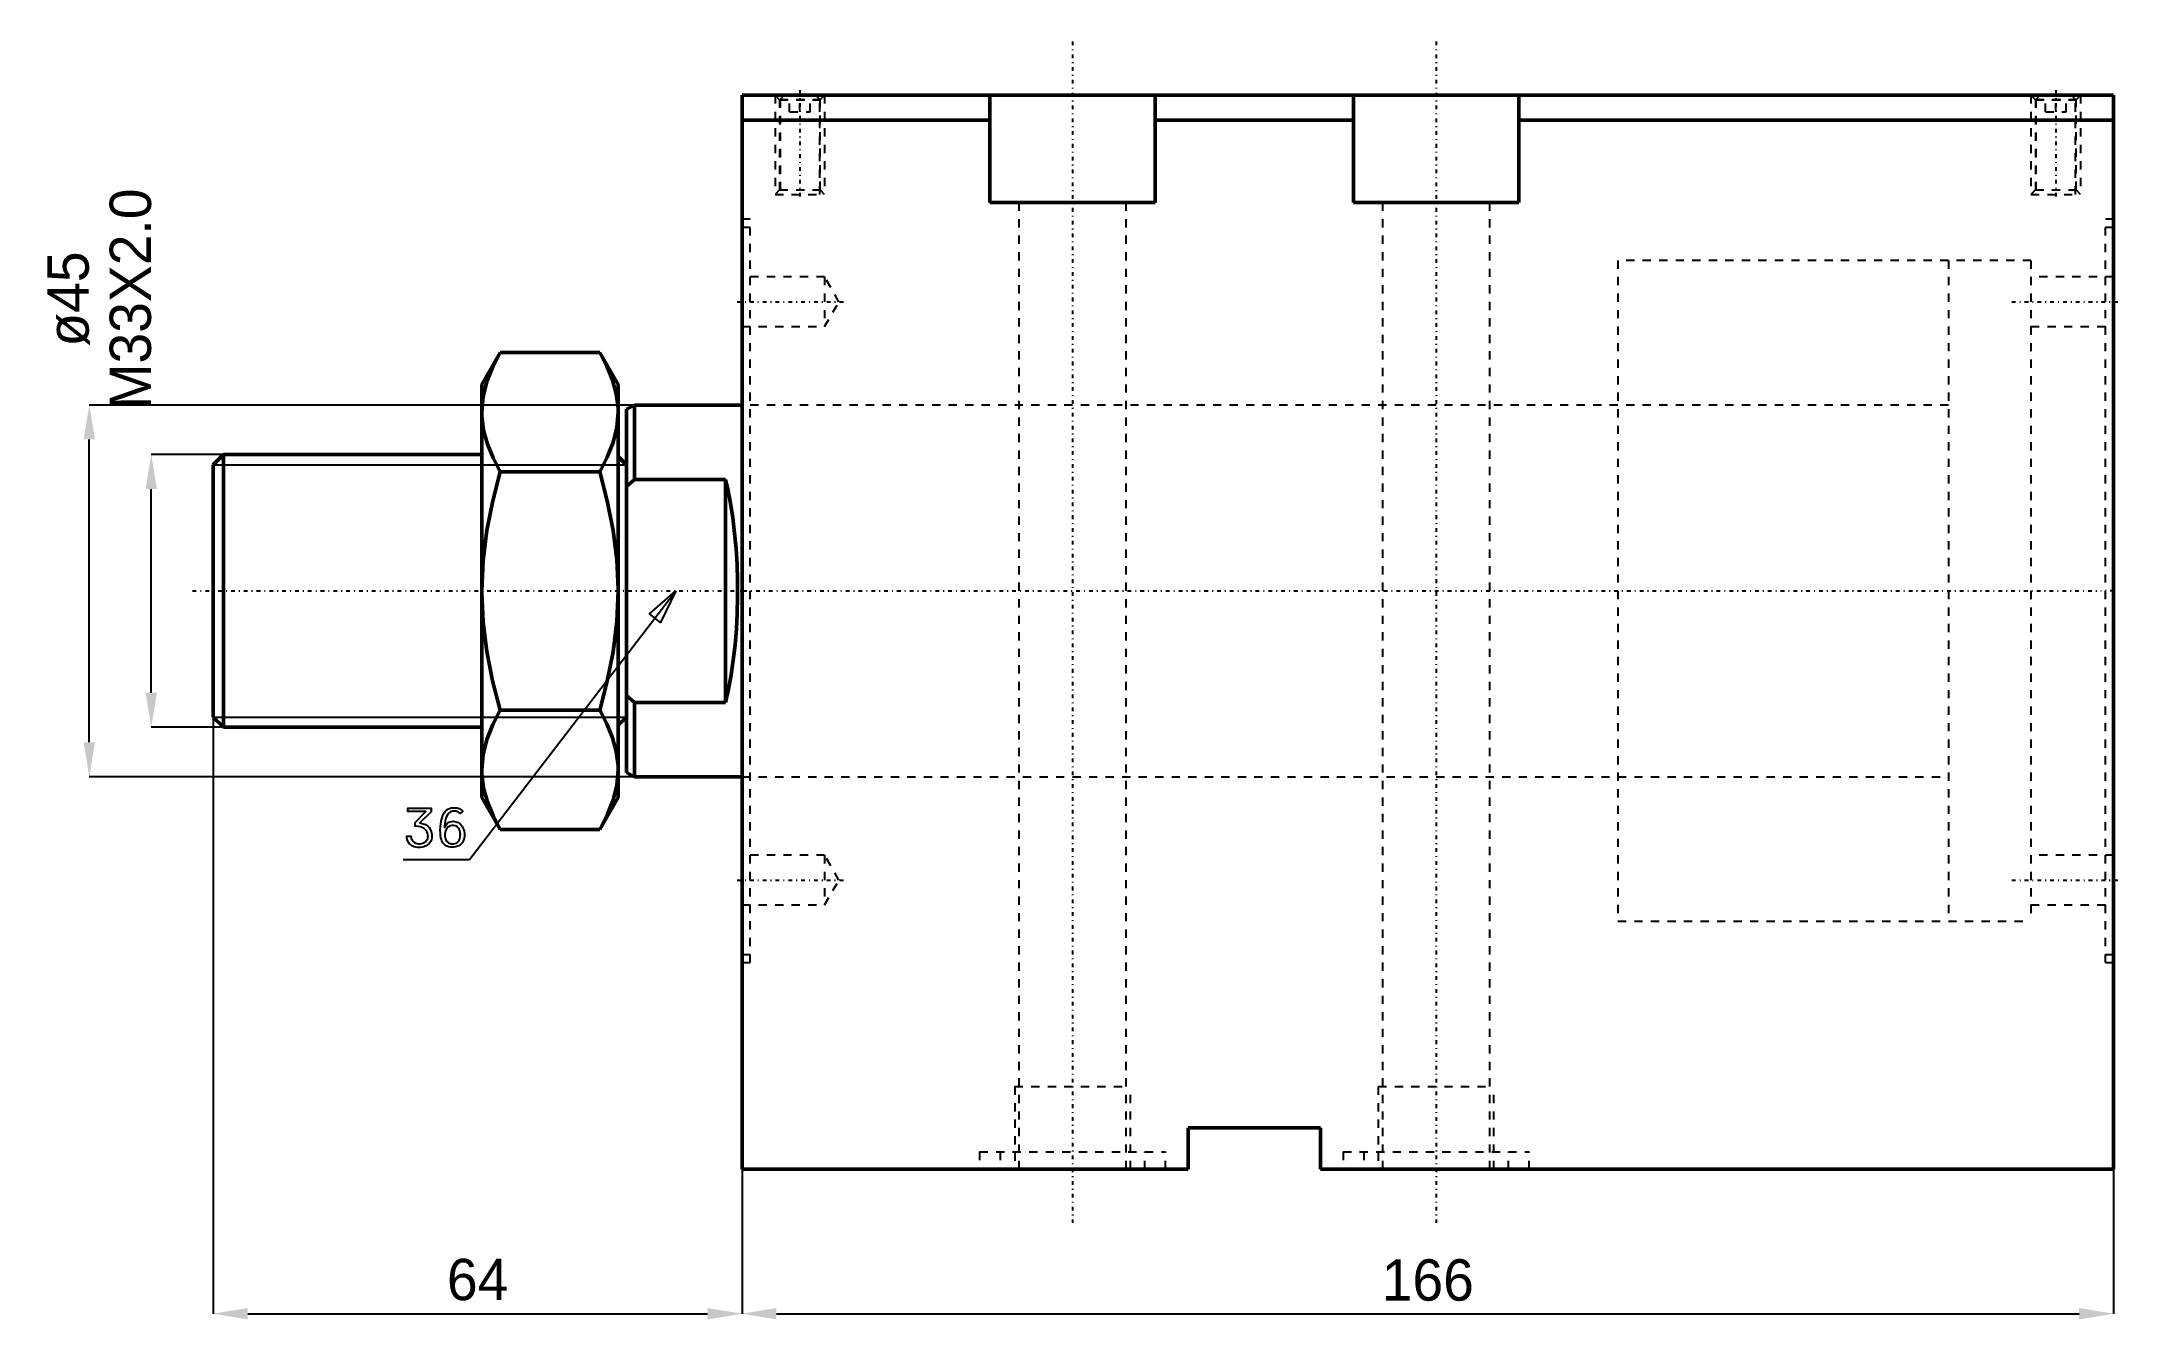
# Model space of a CAD drawing. Header units: millimetres. Extents: x -85 to 167, y -88 to 66.
import ezdxf

# ---------------------------------------------------------------- set-up
doc = ezdxf.new("R2010")
doc.units = ezdxf.units.MM
doc.linetypes.add('Center', pattern=[1.5, 0.45, -0.5, 0.05, -0.5])
doc.linetypes.add('Dashed', pattern=[2, 1, -1])
for name, color, linetype, lineweight in [('2d ConnectionPoints', 7, 'Continuous', 50), ('AM_0', 7, 'Continuous', 50), ('AM_5', 3, 'Continuous', 25), ('AM_7', 7, 'Center', 25), ('AM_9', 6, 'Dashed', 25)]:
    doc.layers.add(name, color=color, linetype=linetype, lineweight=lineweight)
doc.dimstyles.new('ISO-25', dxfattribs={"dimtxt": 2.5, "dimasz": 2.5, "dimexe": 1.25, "dimexo": 0.625, "dimtad": 1, "dimtxsty": 'Standard', "dimcen": 2.5, "dimadec": 0, "dimazin": 0, "dimtfac": 1, "dimtmove": 0, "dimatfit": 3, "dimfxl": 0, "dimarcsym": 0})

# ---------------------------------------------------------------- blocks, each defined once
blk = doc.blocks.new('1_JECX_MF_EXLA_80_40_0_rod__0_in_JECX_MF_160_J_EXLA_80_40_0__2')
at = {"layer": 'AM_0'}
for p, q in [((-29.27, 28.87), (-31.5, 25)), ((-29.27, 28.87), (-17.23, 28.87)), ((-15, 25), (-17.23, 28.87)), ((-31.5, 25), (-31.5, -25)), ((-15, 25), (-15, -25)), ((-13, 22.5), (-14, 22)), ((-14, 22), (-14, -22)), ((0, 22.5), (-13, 22.5)), ((-13, 22.5), (-13, 13.5)), ((-62.77, 16.5), (-64, 15.27)), ((-64, 15.27), (-64, -15.27)), ((-31.5, 16.5), (-62.77, 16.5)), ((-62.77, 16.5), (-62.77, -16.5)), ((-14, 15.27), (-15, 16.27)), ((-29.27, 14.43), (-17.23, 14.43)), ((-13, 13.5), (-14, 12.65)), ((-2, 13.5), (-13, 13.5)), ((-2, 13.5), (-2, -13.5)), ((-29.27, -14.43), (-17.23, -14.43)), ((-14, -12.65), (-13, -13.5)), ((-13, -13.5), (-2, -13.5)), ((-13, -13.5), (-13, -22.5)), ((-64, -15.27), (-62.77, -16.5)), ((-62.77, -16.5), (-31.5, -16.5)), ((-15, -16.27), (-14, -15.27)), ((-14, -22), (-13, -22.5)), ((-13, -22.5), (0, -22.5)), ((-31.5, -25), (-29.27, -28.87)), ((-17.23, -28.87), (-15, -25)), ((-29.27, -28.87), (-17.23, -28.87))]:
    blk.add_line(p, q, dxfattribs=at)
for points in [[(-29.27, 28.87), (-30.18, 27.11), (-30.89, 25.33), (-31.34, 23.5), (-31.5, 21.65)], [(-15, 21.65), (-15.01, 22.16), (-15.22, 23.85), (-15.68, 25.52), (-16.36, 27.21), (-17.23, 28.87)], [(-31.5, 21.65), (-31.49, 21.14), (-31.28, 19.45), (-30.82, 17.78), (-30.14, 16.1), (-29.27, 14.43)], [(-17.23, 14.43), (-16.32, 16.19), (-15.61, 17.97), (-15.16, 19.8), (-15, 21.65)], [(-29.27, 14.43), (-30.18, 10.92), (-30.89, 7.36), (-31.34, 3.69), (-31.5, 0)], [(-15, 0), (-15, 0.21), (-15.17, 3.78), (-15.61, 7.33), (-16.31, 10.9), (-17.23, 14.43)], [(-2, -13.5), (-1.64, -11.88), (-1.33, -10.17), (-1.06, -8.38), (-0.85, -6.53), (-0.69, -4.63), (-0.59, -2.69), (-0.54, -0.73), (-0.55, 1.23), (-0.61, 3.18), (-0.73, 5.11), (-0.9, 7), (-1.13, 8.84), (-1.4, 10.61), (-1.73, 12.3), (-2, 13.5)], [(-31.5, 0), (-31.5, -0.21), (-31.33, -3.78), (-30.89, -7.33), (-30.19, -10.9), (-29.27, -14.43)], [(-17.23, -14.43), (-16.32, -10.92), (-15.61, -7.36), (-15.16, -3.69), (-15, 0)], [(-29.27, -14.43), (-30.18, -16.19), (-30.89, -17.97), (-31.34, -19.8), (-31.5, -21.65)], [(-15, -21.65), (-15.01, -21.14), (-15.22, -19.45), (-15.68, -17.78), (-16.36, -16.1), (-17.23, -14.43)], [(-31.5, -21.65), (-31.49, -22.16), (-31.28, -23.85), (-30.82, -25.52), (-30.14, -27.21), (-29.27, -28.87)], [(-17.23, -28.87), (-16.32, -27.11), (-15.61, -25.33), (-15.16, -23.5), (-15, -21.65)]]:
    blk.add_lwpolyline(points, dxfattribs=at)
at = {"layer": 'AM_5'}
for p, q in [((-64, 15.27), (-14, 15.27)), ((-64, -15.27), (-14, -15.27))]:
    blk.add_line(p, q, dxfattribs=at)
at = {"layer": 'AM_7'}
blk.add_line((-66.5, 0), (164.5, 0), dxfattribs=at)
at = {"layer": 'AM_9'}
for p, q in [((156, 40), (146, 40)), ((146, 40), (146, -40)), ((156, 40), (156, -40)), ((146, 22.5), (0, 22.5)), ((0, -22.5), (146, -22.5)), ((146, -40), (156, -40))]:
    blk.add_line(p, q, dxfattribs=at)
blk = doc.blocks.new('2_JECX_MF_EXLA_80_40_0_body__0_in_JECX_MF_160_J_EXLA_80_40_0__2')
at = {"layer": 'AM_0'}
for p, q in [((0, -70), (0, 60)), ((166, 60), (0, 60)), ((30, 47), (30, 60)), ((50, 47), (50, 60)), ((74, 47), (74, 60)), ((94, 47), (94, 60)), ((166, -70), (166, 60)), ((30, 57), (0, 57)), ((74, 57), (50, 57)), ((166, 57), (94, 57)), ((30, 47), (50, 47)), ((74, 47), (94, 47)), ((54, -65), (54, -70)), ((70, -65), (54, -65)), ((70, -70), (70, -65)), ((54, -70), (0, -70)), ((166, -70), (70, -70))]:
    blk.add_line(p, q, dxfattribs=at)
at = {"layer": 'AM_5', "linetype": 'Dashed'}
for p, q in [((4, 60), (4, 48)), ((10, 60), (10, 48)), ((156, 60), (156, 48)), ((162, 60), (162, 48))]:
    blk.add_line(p, q, dxfattribs=at)
at = {"layer": 'AM_7'}
for p, q in [((40, 66.5), (40, -76.5)), ((84, 66.5), (84, -76.5)), ((7, 60.6), (7, 47.4)), ((159, 60.6), (159, 47.4)), ((-0.59, 35), (12.32, 35)), ((153.68, 35), (166.59, 35)), ((166.05, 0), (164.95, 0)), ((-0.59, -35), (12.32, -35)), ((153.68, -35), (166.59, -35))]:
    blk.add_line(p, q, dxfattribs=at)
at = {"layer": 'AM_9'}
for p, q in [((4, 60), (4.54, 59.46)), ((4.54, 59.46), (4.54, 48.54)), ((4.54, 59.46), (9.46, 59.46)), ((5.1, 60), (4.6, 59.5)), ((4.6, 59.5), (9.4, 59.5)), ((4.6, 59.5), (4.6, 48)), ((5.75, 58), (5.75, 60)), ((5.75, 58), (8.25, 58)), ((7, 58), (7, 60)), ((8.25, 58), (8.25, 60)), ((9.4, 59.5), (8.9, 60)), ((9.4, 48), (9.4, 59.5)), ((9.46, 59.46), (10, 60)), ((9.46, 48.54), (9.46, 59.46)), ((156, 60), (156.54, 59.46)), ((156.54, 59.46), (156.54, 48.54)), ((156.54, 59.46), (161.46, 59.46)), ((157.1, 60), (156.6, 59.5)), ((156.6, 59.5), (156.6, 48)), ((156.6, 59.5), (161.4, 59.5)), ((157.75, 58), (157.75, 60)), ((157.75, 58), (160.25, 58)), ((159, 58), (159, 60)), ((160.25, 58), (160.25, 60)), ((161.4, 59.5), (160.9, 60)), ((161.4, 48), (161.4, 59.5)), ((161.46, 59.46), (162, 60)), ((161.46, 48.54), (161.46, 59.46)), ((4.54, 48.54), (4, 48)), ((4, 48), (10, 48)), ((4.54, 48.54), (9.46, 48.54)), ((10, 48), (9.46, 48.54)), ((156.54, 48.54), (156, 48)), ((156, 48), (162, 48)), ((156.54, 48.54), (161.46, 48.54)), ((162, 48), (161.46, 48.54)), ((33.5, 47), (33.5, -70)), ((46.5, -70), (46.5, 47)), ((77.5, 47), (77.5, -70)), ((90.5, -70), (90.5, 47)), ((1, 45), (0, 45)), ((1, 44), (0, 44)), ((1, -45), (1, 45)), ((165, -45), (165, 45)), ((166, 45), (165, 45)), ((166, 44), (165, 44)), ((10, 38), (0, 38)), ((11.73, 35), (10, 38)), ((10, 38), (10, 32)), ((156, 40), (106, 40)), ((106, 40), (106, -40)), ((156, 40), (156, -40)), ((166, 38), (156, 38)), ((10, 32), (11.73, 35)), ((0, 32), (10, 32)), ((156, 32), (166, 32)), ((106, 22.5), (0, 22.5)), ((0, -22.5), (106, -22.5)), ((10, -32), (0, -32)), ((11.73, -35), (10, -32)), ((10, -32), (10, -38)), ((166, -32), (156, -32)), ((10, -38), (11.73, -35)), ((0, -38), (10, -38)), ((106, -40), (156, -40)), ((156, -38), (166, -38)), ((0, -44), (1, -44)), ((0, -45), (1, -45)), ((165, -44), (166, -44)), ((165, -45), (166, -45)), ((33, -60), (47, -60)), ((33, -60), (33, -70)), ((47, -70), (47, -60)), ((77, -60), (91, -60)), ((77, -60), (77, -70)), ((91, -70), (91, -60)), ((28.75, -67.9), (51.25, -67.9)), ((28.75, -67.9), (28.75, -70)), ((31.25, -67.9), (31.25, -70)), ((48.75, -70), (48.75, -67.9)), ((51.25, -70), (51.25, -67.9)), ((72.75, -67.9), (95.25, -67.9)), ((72.75, -67.9), (72.75, -70)), ((75.25, -67.9), (75.25, -70)), ((92.75, -70), (92.75, -67.9)), ((95.25, -70), (95.25, -67.9))]:
    blk.add_line(p, q, dxfattribs=at)
blk = doc.blocks.new('*D3')
at = {"layer": 'AM_5', "color": 0, "lineweight": -2}
for p, q in [((0, -70), (0, -87.5)), ((166, -70), (166, -87.5)), ((4.17, -87.5), (161.83, -87.5))]:
    blk.add_line(p, q, dxfattribs=at)
at = {"layer": 'AM_5', "color": 0}
for points in [[(4.17, -86.81), (4.17, -88.19), (0, -87.5)], [(161.83, -88.19), (161.83, -86.81), (166, -87.5)]]:
    blk.add_solid(points, dxfattribs=at)
at = {"layer": 'Defpoints', "color": 0}
for p in [(0, -70), (166, -70), (166, -87.5)]:
    blk.add_point(p, dxfattribs=at)
at = {"layer": 'AM_5', "color": 0, "insert": (83, -83.45), "char_height": 5, "attachment_point": 5}
blk.add_mtext('166', dxfattribs=at)
blk = doc.blocks.new('*D4')
at = {"layer": 'AM_5', "color": 0, "lineweight": -2}
for p, q in [((-64, 0), (-64, -87.5)), ((0, -70), (0, -87.5)), ((-59.83, -87.5), (-4.17, -87.5))]:
    blk.add_line(p, q, dxfattribs=at)
at = {"layer": 'AM_5', "color": 0}
for points in [[(-59.83, -86.81), (-59.83, -88.19), (-64, -87.5)], [(-4.17, -88.19), (-4.17, -86.81), (0, -87.5)]]:
    blk.add_solid(points, dxfattribs=at)
at = {"layer": 'Defpoints', "color": 0}
for p in [(-64, 0), (0, -70), (0, -87.5)]:
    blk.add_point(p, dxfattribs=at)
at = {"layer": 'AM_5', "color": 0, "insert": (-32, -83.39), "char_height": 5, "attachment_point": 5}
blk.add_mtext('64', dxfattribs=at)
blk = doc.blocks.new('*D5')
at = {"layer": 'AM_5', "color": 0, "lineweight": -2}
for p, q in [((-13, 22.5), (-79, 22.5)), ((-79, -18.33), (-79, 18.33)), ((-13, -22.5), (-79, -22.5))]:
    blk.add_line(p, q, dxfattribs=at)
at = {"layer": 'AM_5', "color": 0}
for points in [[(-78.31, 18.33), (-79.69, 18.33), (-79, 22.5)], [(-79.69, -18.33), (-78.31, -18.33), (-79, -22.5)]]:
    blk.add_solid(points, dxfattribs=at)
at = {"layer": 'Defpoints', "color": 0}
for p in [(-79, 22.5), (-13, 22.5), (-13, -22.5)]:
    blk.add_point(p, dxfattribs=at)
at = {"layer": 'AM_5', "color": 0, "insert": (-81.5, 35.33), "char_height": 5, "attachment_point": 5, "rotation": 90}
blk.add_mtext('ø45', dxfattribs=at)
blk = doc.blocks.new('*D6')
at = {"layer": 'AM_5', "color": 0, "lineweight": -2}
for p, q in [((-62.77, 16.5), (-71.5, 16.5)), ((-71.5, -12.33), (-71.5, 12.33)), ((-63, -16.5), (-71.5, -16.5))]:
    blk.add_line(p, q, dxfattribs=at)
at = {"layer": 'AM_5', "color": 0}
for points in [[(-70.81, 12.33), (-72.19, 12.33), (-71.5, 16.5)], [(-72.19, -12.33), (-70.81, -12.33), (-71.5, -16.5)]]:
    blk.add_solid(points, dxfattribs=at)
at = {"layer": 'Defpoints', "color": 0}
for p in [(-71.5, 16.5), (-62.77, 16.5), (-63, -16.5)]:
    blk.add_point(p, dxfattribs=at)
at = {"layer": 'AM_5', "color": 0, "insert": (-74, 35.33), "char_height": 5, "attachment_point": 5, "rotation": 90}
blk.add_mtext('M33X2.0', dxfattribs=at)

msp = doc.modelspace()

# ---------------------------------------------------------------- linework, layer by layer
at = {"layer": '2d ConnectionPoints'}
msp.add_point((0, 0), dxfattribs=at)
at = {"layer": 'AM_5'}
for p, q in [((-33, -32.5), (-8, 0)), ((-41, -32.5), (-33, -32.5))]:
    msp.add_line(p, q, dxfattribs=at)
for points in [[(-8, 0), (-9.88, -3.811), (-11.201, -2.795), (-8, 0)], [(-40.067, -29.694), (-40.067, -29.694), (-40.062, -29.804), (-40.033, -29.958), (-40.033, -29.958), (-39.979, -30.1), (-39.929, -30.188), (-39.929, -30.188), (-39.87, -30.268), (-39.768, -30.374), (-39.768, -30.374), (-39.649, -30.463), (-39.56, -30.512), (-39.56, -30.512), (-39.467, -30.553), (-39.321, -30.598), (-39.321, -30.598), (-39.17, -30.622), (-39.066, -30.626), (-39.066, -30.626), (-38.956, -30.622), (-38.796, -30.597), (-38.796, -30.597), (-38.642, -30.552), (-38.543, -30.511), (-38.543, -30.511), (-38.449, -30.461), (-38.324, -30.371), (-38.324, -30.371), (-38.215, -30.264), (-38.153, -30.183), (-38.153, -30.183), (-38.1, -30.095), (-38.043, -29.954), (-38.043, -29.954), (-38.013, -29.801), (-38.007, -29.694), (-38.007, -29.694), (-38.015, -29.54), (-38.058, -29.327), (-38.058, -29.327), (-38.138, -29.137), (-38.212, -29.022), (-38.212, -29.022), (-38.299, -28.918), (-38.454, -28.782), (-38.454, -28.782), (-38.636, -28.67), (-38.772, -28.61), (-38.772, -28.61), (-38.918, -28.56), (-39.152, -28.506), (-39.152, -28.506), (-39.403, -28.477), (-39.58, -28.471), (-39.58, -28.017), (-38.26, -26.723), (-40.464, -26.723), (-40.464, -26.288), (-37.643, -26.288), (-37.643, -26.742), (-38.992, -28.075), (-38.992, -28.075), (-38.697, -28.143), (-38.322, -28.29), (-38.322, -28.29), (-38.027, -28.491), (-37.875, -28.655), (-37.875, -28.655), (-37.754, -28.838), (-37.623, -29.135), (-37.623, -29.135), (-37.552, -29.461), (-37.539, -29.694), (-37.539, -29.694), (-37.548, -29.862), (-37.596, -30.096), (-37.596, -30.096), (-37.684, -30.309), (-37.766, -30.439), (-37.766, -30.439), (-37.863, -30.559), (-38.027, -30.714), (-38.027, -30.714), (-38.214, -30.842), (-38.353, -30.912), (-38.353, -30.912), (-38.498, -30.97), (-38.721, -31.032), (-38.721, -31.032), (-38.949, -31.065), (-39.105, -31.072), (-39.105, -31.072), (-39.257, -31.065), (-39.476, -31.032), (-39.476, -31.032), (-39.687, -30.971), (-39.822, -30.914), (-39.822, -30.914), (-39.95, -30.845), (-40.123, -30.718), (-40.123, -30.718), (-40.272, -30.563), (-40.358, -30.444), (-40.358, -30.444), (-40.431, -30.314), (-40.51, -30.101), (-40.51, -30.101), (-40.553, -29.864), (-40.561, -29.694), (-40.067, -29.694)], [(-35.034, -31.039), (-35.034, -31.039), (-35.254, -31.029), (-35.547, -30.975), (-35.547, -30.975), (-35.795, -30.876), (-35.936, -30.784), (-35.936, -30.784), (-36.058, -30.674), (-36.212, -30.482), (-36.212, -30.482), (-36.33, -30.257), (-36.389, -30.088), (-36.389, -30.088), (-36.435, -29.905), (-36.484, -29.602), (-36.484, -29.602), (-36.511, -29.266), (-36.516, -29.024), (-36.516, -29.024), (-36.5, -28.526), (-36.418, -27.864), (-36.418, -27.864), (-36.265, -27.302), (-36.124, -26.983), (-36.124, -26.983), (-35.949, -26.716), (-35.62, -26.427), (-35.62, -26.427), (-35.209, -26.272), (-34.891, -26.242), (-34.891, -26.242), (-34.737, -26.247), (-34.528, -26.27), (-34.528, -26.27), (-34.342, -26.315), (-34.231, -26.356), (-34.231, -26.356), (-34.128, -26.404), (-33.985, -26.488), (-33.985, -26.488), (-33.853, -26.586), (-33.773, -26.658), (-34.13, -26.951), (-34.13, -26.951), (-34.177, -26.897), (-34.259, -26.825), (-34.259, -26.825), (-34.357, -26.763), (-34.431, -26.728), (-34.431, -26.728), (-34.511, -26.698), (-34.643, -26.666), (-34.643, -26.666), (-34.787, -26.648), (-34.891, -26.645), (-34.891, -26.645), (-35.055, -26.658), (-35.273, -26.725), (-35.273, -26.725), (-35.458, -26.849), (-35.562, -26.963), (-35.562, -26.963), (-35.653, -27.095), (-35.766, -27.308), (-35.766, -27.308), (-35.853, -27.541), (-35.895, -27.706), (-35.895, -27.706), (-35.929, -27.879), (-35.972, -28.152), (-35.972, -28.152), (-36.005, -28.44), (-36.022, -28.64), (-36.022, -28.64), (-35.949, -28.501), (-35.826, -28.318), (-35.826, -28.318), (-35.687, -28.166), (-35.585, -28.083), (-35.585, -28.083), (-35.475, -28.015), (-35.298, -27.941), (-35.298, -27.941), (-35.106, -27.901), (-34.969, -27.893), (-34.969, -27.893), (-34.808, -27.902), (-34.58, -27.949), (-34.58, -27.949), (-34.371, -28.038), (-34.241, -28.119), (-34.241, -28.119), (-34.12, -28.215), (-33.962, -28.382), (-33.962, -28.382), (-33.829, -28.575), (-33.755, -28.718), (-33.755, -28.718), (-33.693, -28.87), (-33.627, -29.105), (-33.627, -29.105), (-33.591, -29.35), (-33.584, -29.518), (-33.584, -29.518), (-33.592, -29.693), (-33.631, -29.941), (-33.631, -29.941), (-33.704, -30.17), (-33.771, -30.313), (-33.771, -30.313), (-33.852, -30.445), (-33.994, -30.62), (-33.994, -30.62), (-34.163, -30.767), (-34.289, -30.849), (-34.289, -30.849), (-34.425, -30.917), (-34.641, -30.991), (-34.641, -30.991), (-34.872, -31.031), (-35.034, -31.039)], [(-35.027, -30.63), (-35.027, -30.63), (-34.91, -30.624), (-34.748, -30.594), (-34.748, -30.594), (-34.603, -30.538), (-34.515, -30.486), (-34.515, -30.486), (-34.436, -30.425), (-34.331, -30.315), (-34.331, -30.315), (-34.245, -30.186), (-34.199, -30.088), (-34.199, -30.088), (-34.16, -29.983), (-34.118, -29.813), (-34.118, -29.813), (-34.096, -29.629), (-34.091, -29.498), (-34.091, -29.498), (-34.095, -29.376), (-34.116, -29.202), (-34.116, -29.202), (-34.156, -29.039), (-34.192, -28.936), (-34.192, -28.936), (-34.236, -28.84), (-34.318, -28.712), (-34.318, -28.712), (-34.418, -28.602), (-34.494, -28.54), (-34.494, -28.54), (-34.578, -28.487), (-34.718, -28.43), (-34.718, -28.43), (-34.875, -28.399), (-34.988, -28.393), (-34.988, -28.393), (-35.106, -28.4), (-35.271, -28.433), (-35.271, -28.433), (-35.421, -28.493), (-35.513, -28.549), (-35.513, -28.549), (-35.598, -28.616), (-35.71, -28.734), (-35.71, -28.734), (-35.804, -28.871), (-35.856, -28.974), (-35.856, -28.974), (-35.899, -29.084), (-35.946, -29.258), (-35.946, -29.258), (-35.971, -29.445), (-35.976, -29.576), (-35.976, -29.576), (-35.972, -29.696), (-35.949, -29.865), (-35.949, -29.865), (-35.906, -30.023), (-35.866, -30.121), (-35.866, -30.121), (-35.817, -30.212), (-35.73, -30.334), (-35.73, -30.334), (-35.623, -30.437), (-35.542, -30.495), (-35.542, -30.495), (-35.454, -30.543), (-35.307, -30.596), (-35.307, -30.596), (-35.145, -30.624), (-35.027, -30.63)]]:
    msp.add_lwpolyline(points, dxfattribs=at)

# ---------------------------------------------------------------- block references
for name in ['2_JECX_MF_EXLA_80_40_0_body__0_in_JECX_MF_160_J_EXLA_80_40_0__2', '1_JECX_MF_EXLA_80_40_0_rod__0_in_JECX_MF_160_J_EXLA_80_40_0__2']:
    msp.add_blockref(name, (0, 0))

# ---------------------------------------------------------------- dimensions: what is measured, and where the dimension line sits
for base, p1, p2, text, picture, middle in [((-71.5, 16.5), (-63, -16.5), (-62.773, 16.5), 'M33X2.0', '*D6', (-74, 35.333)), ((-79, 22.5), (-13, -22.5), (-13, 22.5), 'ø45', '*D5', (-81.5, 35.333))]:
    dim = msp.add_linear_dim(base=base, p1=p1, p2=p2, angle=90, text=text, dimstyle='ISO-25', override={"dimtxt": 5, "dimasz": 4.166667, "dimexe": 0, "dimexo": 0, "dimgap": 1.5}, dxfattribs=at)
    dim.commit()
    dim.dimension.update_dxf_attribs({"geometry": picture, "text_midpoint": middle, "dimtype": 160, "text_rotation": 90})
for base, p1, p2, text, picture, middle in [((0, -87.5), (-64, 0), (0, -70), '64', '*D4', (-32, -87.5)), ((166, -87.5), (0, -70), (166, -70), '166', '*D3', (83, -87.5))]:
    dim = msp.add_linear_dim(base=base, p1=p1, p2=p2, text=text, dimstyle='ISO-25', override={"dimtxt": 5, "dimasz": 4.166667, "dimexe": 0, "dimexo": 0, "dimgap": 1.5}, dxfattribs=at)
    dim.commit()
    dim.dimension.update_dxf_attribs({"geometry": picture, "text_midpoint": middle, "dimtype": 160})

doc.saveas('drawing.dxf')
